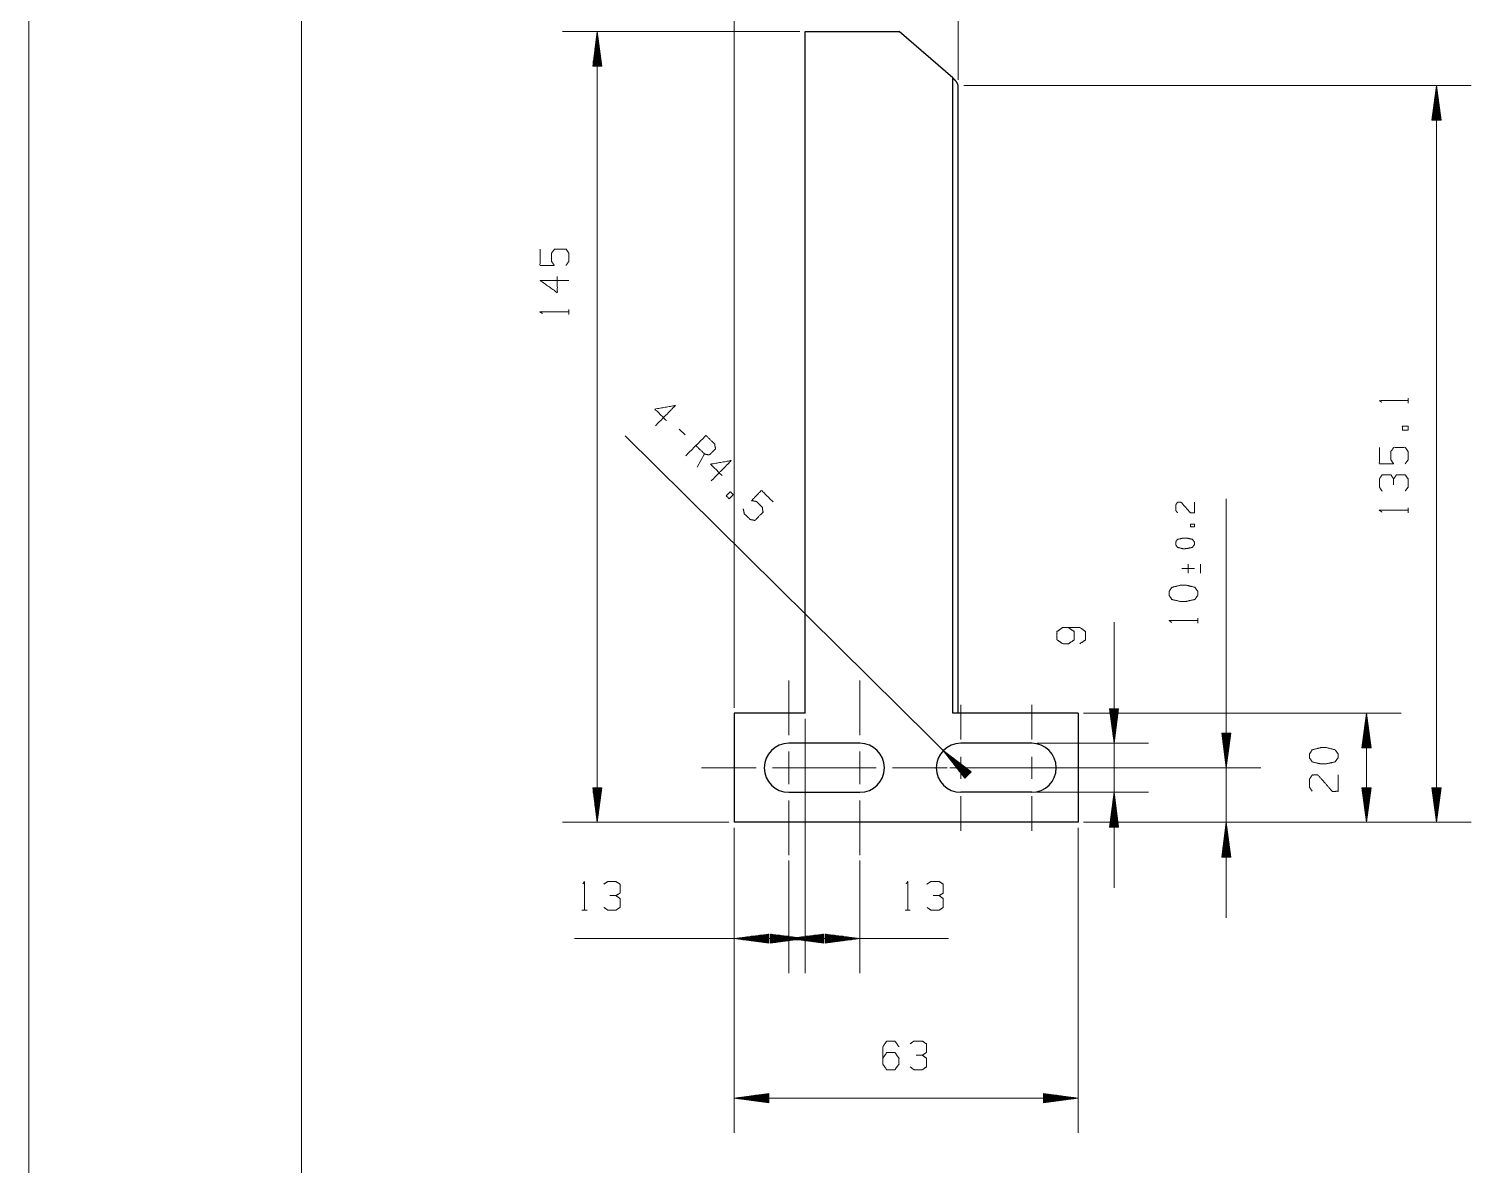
# Paper-space layout 'SHT3' of a CAD drawing. Header units: millimetres. Extents: x 0 to 210, y 0 to 297.
# Drawn here: x 0 to 132.2, y 115.5 to 219.6 of the extents above; entities that cross this region are included whole.
import ezdxf

# ---------------------------------------------------------------- set-up
doc = ezdxf.new("R2010")
doc.units = ezdxf.units.MM
doc.layers.add('101', color=7, linetype='Continuous', true_color=0xffffff)

psp = doc.layouts.new('SHT3')

# ---------------------------------------------------------------- linework, layer by layer
at = {"layer": '101', "color": 133, "linetype": 'Continuous', "lineweight": 18}
for p, q in [((0, 297), (0, 0)), ((25, 292), (25, 5)), ((85.4, 154.48), (85.4, 157.65)), ((91.9, 154.48), (91.9, 157.65)), ((85.4, 150.88), (85.4, 152.89)), ((91.9, 150.88), (91.9, 152.89)), ((82.81, 151.89), (79.63, 151.89)), ((84.4, 151.89), (86.4, 151.89)), ((87.99, 151.89), (86.06, 151.89)), ((87.65, 151.89), (89.65, 151.89)), ((91.24, 151.89), (89.31, 151.89)), ((90.9, 151.89), (92.9, 151.89)), ((90.9, 151.89), (92.9, 151.89)), ((94.49, 151.89), (97.67, 151.89)), ((85.4, 149.3), (85.4, 146.12)), ((91.9, 149.3), (91.9, 146.12))]:
    psp.add_line(p, q, dxfattribs=at)
at = {"layer": '101', "color": 22, "linetype": 'Continuous', "lineweight": 18}
for p, q in [((64.65, 157.39), (64.65, 241.86)), ((85.17, 214.96), (85.17, 241.86)), ((70.64, 219.39), (48.91, 219.39)), ((52.08, 219.39), (51.67, 216.21)), ((51.93, 216.21), (51.93, 218.23)), ((51.98, 216.21), (51.98, 218.61)), ((52.03, 216.21), (52.03, 219)), ((52.5, 216.21), (52.08, 219.39)), ((52.08, 216.21), (52.08, 219.39)), ((52.08, 216.21), (52.08, 219.39)), ((52.08, 219.39), (52.08, 146.89)), ((52.14, 216.21), (52.14, 219)), ((52.19, 216.21), (52.19, 218.61)), ((52.24, 216.21), (52.24, 218.23)), ((51.78, 216.21), (51.78, 217.07)), ((51.83, 216.21), (51.83, 217.46)), ((51.88, 216.21), (51.88, 217.84)), ((52.29, 216.21), (52.29, 217.84)), ((52.34, 216.21), (52.34, 217.46)), ((52.39, 216.21), (52.39, 217.07)), ((51.67, 216.21), (52.5, 216.21)), ((51.68, 216.21), (51.68, 216.3)), ((51.68, 216.21), (51.68, 216.3)), ((51.73, 216.21), (51.73, 216.69)), ((52.44, 216.21), (52.44, 216.69)), ((52.49, 216.21), (52.49, 216.3)), ((52.49, 216.21), (52.49, 216.3)), ((85.68, 214.45), (132.17, 214.45)), ((129, 214.45), (128.58, 211.28)), ((129, 146.89), (129, 214.45)), ((129, 211.28), (129, 214.45)), ((129, 211.28), (129, 214.45)), ((129.42, 211.28), (129, 214.45)), ((128.8, 211.28), (128.8, 212.91)), ((128.85, 211.28), (128.85, 213.3)), ((128.9, 211.28), (128.9, 213.68)), ((128.95, 211.28), (128.95, 214.07)), ((129.05, 211.28), (129.05, 214.07)), ((129.1, 211.28), (129.1, 213.68)), ((129.15, 211.28), (129.15, 213.3)), ((129.2, 211.28), (129.2, 212.91)), ((128.64, 211.28), (128.64, 211.75)), ((128.69, 211.28), (128.69, 212.14)), ((128.75, 211.28), (128.75, 212.52)), ((129.25, 211.28), (129.25, 212.52)), ((129.3, 211.28), (129.3, 212.14)), ((129.35, 211.28), (129.35, 211.75)), ((128.58, 211.28), (129.42, 211.28)), ((128.59, 211.28), (128.59, 211.37)), ((128.59, 211.28), (128.59, 211.37)), ((129.41, 211.28), (129.41, 211.37)), ((129.41, 211.28), (129.41, 211.37)), ((85.4, 151.89), (54.66, 182.32)), ((109.73, 138.12), (109.73, 176.55)), ((99.45, 140.87), (99.45, 165.23)), ((99.87, 157.31), (99.03, 157.31)), ((99.03, 157.31), (99.45, 154.14)), ((99.04, 157.31), (99.04, 157.22)), ((99.04, 157.31), (99.04, 157.22)), ((99.09, 157.31), (99.09, 156.84)), ((99.14, 157.31), (99.14, 156.45)), ((99.19, 157.31), (99.19, 156.07)), ((99.24, 157.31), (99.24, 155.68)), ((99.3, 157.31), (99.3, 155.29)), ((99.35, 157.31), (99.35, 154.91)), ((99.4, 157.31), (99.4, 154.52)), ((99.45, 157.31), (99.45, 154.14)), ((99.45, 157.31), (99.45, 154.14)), ((99.45, 154.14), (99.87, 157.31)), ((99.5, 157.31), (99.5, 154.52)), ((99.55, 157.31), (99.55, 154.91)), ((99.6, 157.31), (99.6, 155.29)), ((99.65, 157.31), (99.65, 155.68)), ((99.7, 157.31), (99.7, 156.07)), ((99.75, 157.31), (99.75, 156.45)), ((99.8, 157.31), (99.8, 156.84)), ((99.85, 157.31), (99.85, 157.22)), ((99.85, 157.31), (99.85, 157.22)), ((71.15, 156.38), (71.15, 133.06)), ((96.66, 156.89), (125.76, 156.89)), ((122.59, 156.89), (122.17, 153.71)), ((122.49, 153.71), (122.49, 156.11)), ((122.54, 153.71), (122.54, 156.5)), ((122.59, 153.71), (122.59, 156.89)), ((122.59, 156.89), (122.59, 146.89)), ((122.59, 153.71), (122.59, 156.89)), ((123.01, 153.71), (122.59, 156.89)), ((122.64, 153.71), (122.64, 156.5)), ((122.69, 153.71), (122.69, 156.11)), ((109.32, 155.06), (109.73, 151.89)), ((110.15, 155.06), (109.32, 155.06)), ((109.33, 155.06), (109.33, 154.97)), ((109.33, 155.06), (109.33, 154.97)), ((109.38, 155.06), (109.38, 154.59)), ((109.43, 155.06), (109.43, 154.2)), ((109.48, 155.06), (109.48, 153.82)), ((109.53, 155.06), (109.53, 153.43)), ((109.58, 155.06), (109.58, 153.04)), ((109.63, 155.06), (109.63, 152.66)), ((109.68, 155.06), (109.68, 152.27)), ((109.73, 155.06), (109.73, 151.89)), ((109.73, 151.89), (110.15, 155.06)), ((109.73, 155.06), (109.73, 151.89)), ((109.78, 155.06), (109.78, 152.27)), ((109.83, 155.06), (109.83, 152.66)), ((109.89, 155.06), (109.89, 153.04)), ((109.94, 155.06), (109.94, 153.43)), ((109.99, 155.06), (109.99, 153.82)), ((110.04, 155.06), (110.04, 154.2)), ((110.09, 155.06), (110.09, 154.59)), ((110.14, 155.06), (110.14, 154.97)), ((110.14, 155.06), (110.14, 154.97)), ((122.34, 153.71), (122.34, 154.96)), ((122.39, 153.71), (122.39, 155.34)), ((122.44, 153.71), (122.44, 155.73)), ((122.74, 153.71), (122.74, 155.73)), ((122.79, 153.71), (122.79, 155.34)), ((122.84, 153.71), (122.84, 154.96)), ((86.35, 151.53), (83.8, 153.47)), ((86.06, 151.24), (83.8, 153.47)), ((83.8, 153.47), (85.76, 150.94)), ((86.06, 151.24), (83.8, 153.47)), ((92.41, 154.14), (102.62, 154.14)), ((122.17, 153.71), (123.01, 153.71)), ((122.18, 153.71), (122.18, 153.8)), ((122.18, 153.71), (122.18, 153.8)), ((122.23, 153.71), (122.23, 154.19)), ((122.28, 153.71), (122.28, 154.57)), ((122.89, 153.71), (122.89, 154.57)), ((122.94, 153.71), (122.94, 154.19)), ((123, 153.71), (123, 153.8)), ((123, 153.71), (123, 153.8)), ((86.02, 151.2), (84.04, 153.16)), ((86.09, 151.27), (84.11, 153.23)), ((85.99, 151.16), (84.28, 152.85)), ((86.13, 151.31), (84.42, 153)), ((85.95, 151.13), (84.52, 152.55)), ((86.16, 151.34), (84.73, 152.76)), ((85.91, 151.09), (84.75, 152.24)), ((86.2, 151.38), (85.04, 152.53)), ((86.24, 151.42), (85.35, 152.29)), ((86.27, 151.45), (85.66, 152.06)), ((85.88, 151.05), (84.99, 151.93)), ((85.84, 151.02), (85.23, 151.62)), ((85.81, 150.98), (85.47, 151.32)), ((85.77, 150.95), (85.71, 151.01)), ((85.77, 150.95), (85.71, 151.01)), ((85.76, 150.94), (86.35, 151.53)), ((86.31, 151.49), (85.97, 151.82)), ((86.34, 151.52), (86.28, 151.59)), ((86.34, 151.52), (86.28, 151.59)), ((92.41, 151.89), (112.91, 151.89)), ((51.67, 150.06), (52.08, 146.89)), ((52.5, 150.06), (51.67, 150.06)), ((51.68, 150.06), (51.68, 149.97)), ((51.68, 150.06), (51.68, 149.97)), ((51.73, 150.06), (51.73, 149.59)), ((51.78, 150.06), (51.78, 149.2)), ((51.83, 150.06), (51.83, 148.82)), ((51.88, 150.06), (51.88, 148.43)), ((51.93, 150.06), (51.93, 148.04)), ((51.98, 150.06), (51.98, 147.66)), ((52.03, 150.06), (52.03, 147.27)), ((52.08, 146.89), (52.5, 150.06)), ((52.08, 150.06), (52.08, 146.89)), ((52.08, 150.06), (52.08, 146.89)), ((52.14, 150.06), (52.14, 147.27)), ((52.19, 150.06), (52.19, 147.66)), ((52.24, 150.06), (52.24, 148.04)), ((52.29, 150.06), (52.29, 148.43)), ((52.34, 150.06), (52.34, 148.82)), ((52.39, 150.06), (52.39, 149.2)), ((52.44, 150.06), (52.44, 149.59)), ((52.49, 150.06), (52.49, 149.97)), ((52.49, 150.06), (52.49, 149.97)), ((92.41, 149.64), (102.62, 149.64)), ((99.45, 149.64), (99.03, 146.46)), ((99.87, 146.46), (99.45, 149.64)), ((99.45, 146.46), (99.45, 149.64)), ((99.45, 146.46), (99.45, 149.64)), ((122.17, 150.06), (122.59, 146.89)), ((123.01, 150.06), (122.17, 150.06)), ((122.18, 150.06), (122.18, 149.97)), ((122.18, 150.06), (122.18, 149.97)), ((122.23, 150.06), (122.23, 149.59)), ((122.28, 150.06), (122.28, 149.2)), ((122.34, 150.06), (122.34, 148.82)), ((122.39, 150.06), (122.39, 148.43)), ((122.44, 150.06), (122.44, 148.04)), ((122.49, 150.06), (122.49, 147.66)), ((122.54, 150.06), (122.54, 147.27)), ((122.59, 150.06), (122.59, 146.89)), ((122.59, 146.89), (123.01, 150.06)), ((122.59, 150.06), (122.59, 146.89)), ((122.64, 150.06), (122.64, 147.27)), ((122.69, 150.06), (122.69, 147.66)), ((122.74, 150.06), (122.74, 148.04)), ((122.79, 150.06), (122.79, 148.43)), ((122.84, 150.06), (122.84, 148.82)), ((122.89, 150.06), (122.89, 149.2)), ((122.94, 150.06), (122.94, 149.59)), ((123, 150.06), (123, 149.97)), ((123, 150.06), (123, 149.97)), ((129.42, 150.06), (128.58, 150.06)), ((128.58, 150.06), (129, 146.89)), ((128.59, 150.06), (128.59, 149.97)), ((128.59, 150.06), (128.59, 149.97)), ((128.64, 150.06), (128.64, 149.59)), ((128.69, 150.06), (128.69, 149.2)), ((128.75, 150.06), (128.75, 148.82)), ((128.8, 150.06), (128.8, 148.43)), ((128.85, 150.06), (128.85, 148.04)), ((128.9, 150.06), (128.9, 147.66)), ((128.95, 150.06), (128.95, 147.27)), ((129, 150.06), (129, 146.89)), ((129, 150.06), (129, 146.89)), ((129, 146.89), (129.42, 150.06)), ((129.05, 150.06), (129.05, 147.27)), ((129.1, 150.06), (129.1, 147.66)), ((129.15, 150.06), (129.15, 148.04)), ((129.2, 150.06), (129.2, 148.43)), ((129.25, 150.06), (129.25, 148.82)), ((129.3, 150.06), (129.3, 149.2)), ((129.35, 150.06), (129.35, 149.59)), ((129.41, 150.06), (129.41, 149.97)), ((129.41, 150.06), (129.41, 149.97)), ((99.24, 146.46), (99.24, 148.09)), ((99.3, 146.46), (99.3, 148.48)), ((99.35, 146.46), (99.35, 148.86)), ((99.4, 146.46), (99.4, 149.25)), ((99.5, 146.46), (99.5, 149.25)), ((99.55, 146.46), (99.55, 148.86)), ((99.6, 146.46), (99.6, 148.48)), ((99.65, 146.46), (99.65, 148.09)), ((64.14, 146.89), (48.91, 146.89)), ((96.66, 146.89), (132.17, 146.89)), ((96.66, 146.89), (112.91, 146.89)), ((96.66, 146.89), (125.76, 146.89)), ((99.09, 146.46), (99.09, 146.94)), ((99.14, 146.46), (99.14, 147.32)), ((99.19, 146.46), (99.19, 147.71)), ((99.7, 146.46), (99.7, 147.71)), ((99.75, 146.46), (99.75, 147.32)), ((99.8, 146.46), (99.8, 146.94)), ((109.73, 146.89), (109.32, 143.71)), ((109.73, 143.71), (109.73, 146.89)), ((109.73, 143.71), (109.73, 146.89)), ((110.15, 143.71), (109.73, 146.89)), ((64.65, 146.38), (64.65, 118.43)), ((64.65, 146.38), (64.65, 133.06)), ((96.15, 146.38), (96.15, 118.43)), ((99.03, 146.46), (99.87, 146.46)), ((99.04, 146.46), (99.04, 146.55)), ((99.04, 146.46), (99.04, 146.55)), ((99.85, 146.46), (99.85, 146.55)), ((99.85, 146.46), (99.85, 146.55)), ((109.58, 143.71), (109.58, 145.73)), ((109.63, 143.71), (109.63, 146.11)), ((109.68, 143.71), (109.68, 146.5)), ((109.78, 143.71), (109.78, 146.5)), ((109.83, 143.71), (109.83, 146.11)), ((109.89, 143.71), (109.89, 145.73)), ((109.38, 143.71), (109.38, 144.19)), ((109.43, 143.71), (109.43, 144.57)), ((109.48, 143.71), (109.48, 144.96)), ((109.53, 143.71), (109.53, 145.34)), ((109.94, 143.71), (109.94, 145.34)), ((109.99, 143.71), (109.99, 144.96)), ((110.04, 143.71), (110.04, 144.57)), ((110.09, 143.71), (110.09, 144.19)), ((69.65, 143.38), (69.65, 133.06)), ((76.15, 143.38), (76.15, 133.06)), ((109.32, 143.71), (110.15, 143.71)), ((109.33, 143.71), (109.33, 143.8)), ((109.33, 143.71), (109.33, 143.8)), ((110.14, 143.71), (110.14, 143.8)), ((110.14, 143.71), (110.14, 143.8)), ((71.15, 136.23), (49.99, 136.23)), ((67.82, 136.65), (64.65, 136.23)), ((67.82, 136.23), (64.65, 136.23)), ((67.82, 136.23), (64.65, 136.23)), ((64.65, 136.23), (67.82, 135.82)), ((67.82, 136.28), (65.04, 136.28)), ((67.82, 136.18), (65.04, 136.18)), ((67.82, 136.33), (65.42, 136.33)), ((67.82, 136.39), (65.81, 136.39)), ((67.82, 136.44), (66.19, 136.44)), ((67.82, 136.49), (66.58, 136.49)), ((67.82, 136.54), (66.96, 136.54)), ((67.82, 136.59), (67.35, 136.59)), ((67.82, 136.64), (67.74, 136.64)), ((67.82, 136.64), (67.74, 136.64)), ((67.82, 135.82), (67.82, 136.65)), ((67.97, 136.65), (67.97, 135.82)), ((71.15, 136.23), (67.97, 136.65)), ((67.97, 136.64), (68.06, 136.64)), ((67.97, 136.64), (68.06, 136.64)), ((67.97, 136.59), (68.45, 136.59)), ((67.97, 136.54), (68.83, 136.54)), ((67.97, 136.49), (69.22, 136.49)), ((67.97, 136.44), (69.61, 136.44)), ((67.97, 136.39), (69.99, 136.39)), ((67.97, 136.33), (70.38, 136.33)), ((67.97, 136.28), (70.76, 136.28)), ((67.97, 136.23), (71.15, 136.23)), ((67.97, 136.23), (71.15, 136.23)), ((67.97, 135.82), (71.15, 136.23)), ((67.97, 136.18), (70.76, 136.18)), ((72.82, 136.65), (69.65, 136.23)), ((69.65, 136.23), (84.28, 136.23)), ((69.65, 136.23), (72.82, 135.82)), ((72.82, 136.23), (69.65, 136.23)), ((72.82, 136.23), (69.65, 136.23)), ((72.82, 136.28), (70.04, 136.28)), ((72.82, 136.18), (70.04, 136.18)), ((72.82, 136.33), (70.42, 136.33)), ((72.82, 136.39), (70.81, 136.39)), ((72.82, 136.44), (71.19, 136.44)), ((72.82, 136.49), (71.58, 136.49)), ((72.82, 136.54), (71.96, 136.54)), ((72.82, 136.59), (72.35, 136.59)), ((72.82, 136.64), (72.74, 136.64)), ((72.82, 136.64), (72.74, 136.64)), ((72.82, 135.82), (72.82, 136.65)), ((76.15, 136.23), (72.97, 136.65)), ((72.97, 136.65), (72.97, 135.82)), ((72.97, 136.64), (73.06, 136.64)), ((72.97, 136.64), (73.06, 136.64)), ((72.97, 136.59), (73.45, 136.59)), ((72.97, 136.54), (73.83, 136.54)), ((72.97, 136.49), (74.22, 136.49)), ((72.97, 136.44), (74.61, 136.44)), ((72.97, 136.39), (74.99, 136.39)), ((72.97, 136.33), (75.38, 136.33)), ((72.97, 136.28), (75.76, 136.28)), ((72.97, 136.23), (76.15, 136.23)), ((72.97, 135.82), (76.15, 136.23)), ((72.97, 136.23), (76.15, 136.23)), ((72.97, 136.18), (75.76, 136.18)), ((67.82, 136.13), (65.42, 136.13)), ((67.82, 136.08), (65.81, 136.08)), ((67.82, 136.03), (66.19, 136.03)), ((67.82, 135.98), (66.58, 135.98)), ((67.82, 135.93), (66.96, 135.93)), ((67.82, 135.88), (67.35, 135.88)), ((67.82, 135.83), (67.74, 135.83)), ((67.82, 135.83), (67.74, 135.83)), ((67.97, 136.13), (70.38, 136.13)), ((67.97, 136.08), (69.99, 136.08)), ((67.97, 136.03), (69.61, 136.03)), ((67.97, 135.98), (69.22, 135.98)), ((67.97, 135.93), (68.83, 135.93)), ((67.97, 135.88), (68.45, 135.88)), ((67.97, 135.83), (68.06, 135.83)), ((67.97, 135.83), (68.06, 135.83)), ((72.82, 136.13), (70.42, 136.13)), ((72.82, 136.08), (70.81, 136.08)), ((72.82, 136.03), (71.19, 136.03)), ((72.82, 135.98), (71.58, 135.98)), ((72.82, 135.93), (71.96, 135.93)), ((72.82, 135.88), (72.35, 135.88)), ((72.82, 135.83), (72.74, 135.83)), ((72.82, 135.83), (72.74, 135.83)), ((72.97, 136.13), (75.38, 136.13)), ((72.97, 136.08), (74.99, 136.08)), ((72.97, 136.03), (74.61, 136.03)), ((72.97, 135.98), (74.22, 135.98)), ((72.97, 135.93), (73.83, 135.93)), ((72.97, 135.88), (73.45, 135.88)), ((72.97, 135.83), (73.06, 135.83)), ((72.97, 135.83), (73.06, 135.83)), ((67.82, 122.02), (64.65, 121.6)), ((67.82, 121.6), (64.65, 121.6)), ((64.65, 121.6), (96.15, 121.6)), ((67.82, 121.6), (64.65, 121.6)), ((64.65, 121.6), (67.82, 121.18)), ((67.82, 121.65), (65.04, 121.65)), ((67.82, 121.7), (65.42, 121.7)), ((67.82, 121.75), (65.81, 121.75)), ((67.82, 121.81), (66.19, 121.81)), ((67.82, 121.86), (66.58, 121.86)), ((67.82, 121.91), (66.96, 121.91)), ((67.82, 121.96), (67.35, 121.96)), ((67.82, 122.01), (67.74, 122.01)), ((67.82, 122.01), (67.74, 122.01)), ((67.82, 121.18), (67.82, 122.02)), ((92.97, 122.02), (92.97, 121.18)), ((96.15, 121.6), (92.97, 122.02)), ((92.97, 122.01), (93.06, 122.01)), ((92.97, 122.01), (93.06, 122.01)), ((92.97, 121.96), (93.45, 121.96)), ((92.97, 121.91), (93.83, 121.91)), ((92.97, 121.86), (94.22, 121.86)), ((92.97, 121.81), (94.61, 121.81)), ((92.97, 121.75), (94.99, 121.75)), ((92.97, 121.7), (95.38, 121.7)), ((92.97, 121.65), (95.76, 121.65)), ((92.97, 121.6), (96.15, 121.6)), ((92.97, 121.18), (96.15, 121.6)), ((92.97, 121.6), (96.15, 121.6)), ((67.82, 121.55), (65.04, 121.55)), ((67.82, 121.5), (65.42, 121.5)), ((67.82, 121.45), (65.81, 121.45)), ((67.82, 121.4), (66.19, 121.4)), ((67.82, 121.35), (66.58, 121.35)), ((67.82, 121.3), (66.96, 121.3)), ((67.82, 121.25), (67.35, 121.25)), ((67.82, 121.2), (67.74, 121.2)), ((67.82, 121.2), (67.74, 121.2)), ((92.97, 121.55), (95.76, 121.55)), ((92.97, 121.5), (95.38, 121.5)), ((92.97, 121.45), (94.99, 121.45)), ((92.97, 121.4), (94.61, 121.4)), ((92.97, 121.35), (94.22, 121.35)), ((92.97, 121.3), (93.83, 121.3)), ((92.97, 121.25), (93.45, 121.25)), ((92.97, 121.2), (93.06, 121.2)), ((92.97, 121.2), (93.06, 121.2))]:
    psp.add_line(p, q, dxfattribs=at)
at = {"layer": '101', "color": 27, "linetype": 'Continuous', "lineweight": 25}
for p, q in [((71.15, 219.39), (79.76, 219.39)), ((71.15, 156.89), (71.15, 219.39)), ((84.67, 215.14), (79.76, 219.39)), ((84.67, 156.89), (84.67, 215.14)), ((85.17, 156.89), (85.17, 214.45)), ((71.15, 156.89), (64.65, 156.89)), ((64.65, 156.89), (64.65, 146.89)), ((96.15, 156.89), (84.67, 156.89)), ((96.15, 156.89), (96.15, 146.89)), ((76.15, 154.14), (69.65, 154.14)), ((91.9, 154.14), (85.4, 154.14)), ((69.65, 149.64), (76.15, 149.64)), ((91.9, 149.64), (85.4, 149.64)), ((96.15, 146.89), (64.65, 146.89))]:
    psp.add_line(p, q, dxfattribs=at)
at = {"layer": '101', "color": 72, "linetype": 'Continuous', "lineweight": 18}
for p, q in [((49.48, 193.45), (49.48, 193.92)), ((126.39, 185.32), (126.39, 185.79)), ((60.14, 182.42), (59.61, 182.95)), ((61.26, 179.45), (61.92, 180.66)), ((126.39, 175.26), (126.39, 175.73)), ((106.24, 170.55), (106.24, 169.74)), ((107.37, 169.74), (107.37, 170.55)), ((105.66, 170.15), (106.81, 170.15)), ((107.12, 165.14), (107.12, 165.61)), ((50.69, 138.84), (51.16, 138.84)), ((80.31, 138.84), (80.78, 138.84))]:
    psp.add_line(p, q, dxfattribs=at)
at = {"layer": '101', "color": 151, "linetype": 'Continuous', "lineweight": 18}
for p, q in [((69.65, 154.89), (69.65, 159.89)), ((76.15, 154.89), (76.15, 159.89)), ((69.65, 150.39), (69.65, 153.39)), ((76.15, 150.39), (76.15, 153.39)), ((66.65, 151.89), (61.65, 151.89)), ((73.15, 151.89), (68.15, 151.89)), ((68.15, 151.89), (71.15, 151.89)), ((72.65, 151.89), (77.65, 151.89)), ((74.65, 151.89), (77.65, 151.89)), ((79.15, 151.89), (84.15, 151.89)), ((69.65, 148.89), (69.65, 143.89)), ((76.15, 148.89), (76.15, 143.89))]:
    psp.add_line(p, q, dxfattribs=at)
at = {"layer": '101', "color": 27, "linetype": 'Continuous', "lineweight": 25}
for centre, start, end in [((69.65, 151.89), 90, 270), ((76.15, 151.89), 270, 90), ((85.4, 151.89), 90, 270), ((91.9, 151.89), 270, 90)]:
    psp.add_arc(centre, 2.25, start, end, dxfattribs=at)
psp.add_open_spline([(85.17, 214.45), (85.1, 214.64), (84.92, 214.89), (84.67, 215.14)], degree=1, knots=[0, 0, 0.227059, 0.588067, 1, 1], dxfattribs=at)
at = {"layer": '101', "color": 72, "linetype": 'Continuous', "lineweight": 18}
for points, knots in [([(49.23, 197.95), (49.48, 198.32), (49.48, 199.08), (49.23, 199.45), (48.18, 199.45), (47.9, 199.08), (47.9, 198.32), (48.15, 197.95), (46.85, 197.95), (46.85, 199.45)], [0, 0, 0.06223, 0.168345, 0.230572, 0.376816, 0.441265, 0.547379, 0.609609, 0.790489, 1, 1]), ([(48.43, 196.94), (48.43, 195.45), (46.85, 196.57), (49.48, 196.57)], [0, 0, 0.245868, 0.565293, 1, 1]), ([(47.08, 193.53), (46.85, 193.68), (49.48, 193.68)], [0, 0, 0.093489, 1, 1]), ([(58.42, 183.73), (57.37, 184.78), (59.26, 185.11), (57.42, 183.25)], [0, 0, 0.245869, 0.565295, 1, 1]), ([(123.99, 185.4), (123.77, 185.55), (126.39, 185.55)], [0, 0, 0.093487, 1, 1]), ([(126.39, 182.84), (126.39, 183.21), (125.87, 183.21), (125.87, 182.84), (126.39, 182.84)], [0, 0, 0.207094, 0.5, 0.707094, 1, 1]), ([(60.2, 180.5), (62.05, 182.36), (62.84, 181.58), (62.93, 181.14), (62.36, 180.57), (61.92, 180.66), (61.13, 181.44)], [0, 0, 0.400951, 0.571035, 0.639276, 0.761672, 0.829915, 1, 1]), ([(126.14, 179.76), (126.39, 180.13), (126.39, 180.9), (126.14, 181.27), (125.09, 181.27), (124.82, 180.9), (124.82, 180.13), (125.07, 179.76), (123.77, 179.76), (123.77, 181.27)], [0, 0, 0.062228, 0.168345, 0.230573, 0.376816, 0.441266, 0.547383, 0.60961, 0.790489, 1, 1]), ([(63.53, 178.68), (62.48, 179.72), (64.37, 180.06), (62.53, 178.19)], [0, 0, 0.24587, 0.565295, 1, 1]), ([(125.07, 178.38), (124.82, 178.75), (124.02, 178.75), (123.77, 178.38), (123.77, 177.62), (124.02, 177.25)], [0, 0, 0.153874, 0.429851, 0.583724, 0.84612, 1, 1]), ([(126.14, 177.27), (126.39, 177.62), (126.39, 178.38), (126.14, 178.75), (125.34, 178.75), (125.07, 178.38), (125.07, 177.82)], [0, 0, 0.124126, 0.343691, 0.47245, 0.703379, 0.836734, 1, 1]), ([(63.91, 176.82), (64.18, 176.56), (64.55, 176.93), (64.28, 177.2), (63.91, 176.82)], [0, 0, 0.207091, 0.500008, 0.707092, 1, 1]), ([(65.47, 175.63), (65.56, 175.19), (66.1, 174.66), (66.54, 174.57), (67.28, 175.32), (67.21, 175.78), (66.67, 176.31), (66.23, 176.39), (67.14, 177.32), (68.21, 176.26)], [0, 0, 0.062227, 0.168344, 0.230573, 0.376817, 0.441266, 0.547383, 0.609611, 0.790491, 1, 1]), ([(105.26, 175.27), (105.1, 175.49), (105.1, 175.99), (105.26, 176.23), (105.61, 176.23), (106.47, 175.25), (106.81, 175.27), (106.81, 176.23)], [0, 0, 0.069694, 0.192981, 0.265276, 0.350228, 0.674739, 0.759752, 1, 1]), ([(123.99, 175.34), (123.77, 175.5), (126.39, 175.5)], [0, 0, 0.093487, 1, 1]), ([(106.81, 173.98), (106.81, 174.22), (106.47, 174.22), (106.47, 173.98), (106.81, 173.98)], [0, 0, 0.207092, 0.5, 0.707092, 1, 1]), ([(106.81, 172.59), (106.63, 172.83), (106.13, 172.95), (105.79, 172.95), (105.26, 172.83), (105.1, 172.59), (105.1, 172.34), (105.26, 172.1), (105.79, 171.97), (106.13, 171.99), (106.63, 172.1), (106.81, 172.34), (106.81, 172.59)], [0, 0, 0.067526, 0.183971, 0.260584, 0.380942, 0.446141, 0.500306, 0.565505, 0.685862, 0.762529, 0.87831, 0.945835, 1, 1]), ([(107.12, 168.07), (106.85, 168.44), (106.08, 168.63), (105.55, 168.63), (104.75, 168.44), (104.5, 168.07), (104.5, 167.7), (104.75, 167.32), (105.55, 167.13), (106.08, 167.15), (106.85, 167.32), (107.12, 167.7), (107.12, 168.07)], [0, 0, 0.067526, 0.183972, 0.260584, 0.380943, 0.446141, 0.500305, 0.565504, 0.685863, 0.762528, 0.878309, 0.945836, 1, 1]), ([(104.72, 165.22), (104.5, 165.38), (107.12, 165.38)], [0, 0, 0.093487, 1, 1]), ([(96.32, 163.27), (96.84, 163.62), (96.84, 164.38), (96.32, 164.75), (94.74, 164.75), (94.22, 164.38), (94.22, 163.62), (94.74, 163.27), (95.27, 163.25), (95.79, 163.62), (95.79, 164.38), (95.27, 164.75)], [0, 0, 0.076856, 0.169525, 0.247729, 0.439297, 0.5175, 0.610169, 0.687025, 0.750926, 0.829128, 0.921798, 1, 1]), ([(119.98, 153.17), (119.7, 153.54), (118.93, 153.74), (118.41, 153.74), (117.61, 153.54), (117.36, 153.17), (117.36, 152.8), (117.61, 152.43), (118.41, 152.24), (118.93, 152.26), (119.7, 152.43), (119.98, 152.8), (119.98, 153.17)], [0, 0, 0.067526, 0.183972, 0.260584, 0.380943, 0.446142, 0.500307, 0.565505, 0.685864, 0.76253, 0.878311, 0.945836, 1, 1]), ([(117.61, 149.74), (117.36, 150.09), (117.36, 150.86), (117.61, 151.23), (118.13, 151.23), (119.46, 149.72), (119.98, 149.74), (119.98, 151.23)], [0, 0, 0.069693, 0.192979, 0.265275, 0.350227, 0.674742, 0.759753, 1, 1]), ([(50.77, 141.24), (50.92, 141.46), (50.92, 138.84)], [0, 0, 0.09349, 1, 1]), ([(53.81, 140.17), (54.18, 140.41), (54.18, 141.22), (53.81, 141.46), (53.05, 141.46), (52.68, 141.22)], [0, 0, 0.153875, 0.429854, 0.583729, 0.846125, 1, 1]), ([(80.39, 141.24), (80.54, 141.46), (80.54, 138.84)], [0, 0, 0.09349, 1, 1]), ([(83.43, 140.17), (83.8, 140.41), (83.8, 141.22), (83.43, 141.46), (82.66, 141.46), (82.29, 141.22)], [0, 0, 0.153875, 0.429854, 0.583729, 0.846125, 1, 1]), ([(52.7, 139.09), (53.05, 138.84), (53.81, 138.84), (54.18, 139.09), (54.18, 139.89), (53.81, 140.17), (53.24, 140.17)], [0, 0, 0.124121, 0.343687, 0.472446, 0.703378, 0.836732, 1, 1]), ([(82.31, 139.09), (82.66, 138.84), (83.43, 138.84), (83.8, 139.09), (83.8, 139.89), (83.43, 140.17), (82.86, 140.17)], [0, 0, 0.124121, 0.343687, 0.472446, 0.703378, 0.836732, 1, 1]), ([(78.26, 125.26), (78.61, 125.78), (79.37, 125.78), (79.74, 125.26), (79.74, 124.73), (79.37, 124.21), (78.61, 124.21), (78.26, 124.73), (78.26, 126.31), (78.61, 126.83), (79.37, 126.83), (79.74, 126.31)], [0, 0, 0.076964, 0.169761, 0.248074, 0.312019, 0.390332, 0.483129, 0.560093, 0.751928, 0.828891, 0.921688, 1, 1]), ([(81.88, 125.54), (82.25, 125.78), (82.25, 126.58), (81.88, 126.83), (81.12, 126.83), (80.75, 126.58)], [0, 0, 0.153875, 0.429852, 0.583727, 0.846125, 1, 1]), ([(80.77, 124.46), (81.12, 124.21), (81.88, 124.21), (82.25, 124.46), (82.25, 125.26), (81.88, 125.54), (81.32, 125.54)], [0, 0, 0.12412, 0.343687, 0.472445, 0.703377, 0.836732, 1, 1])]:
    psp.add_open_spline(points, degree=1, knots=knots, dxfattribs=at)

doc.saveas('drawing.dxf')
